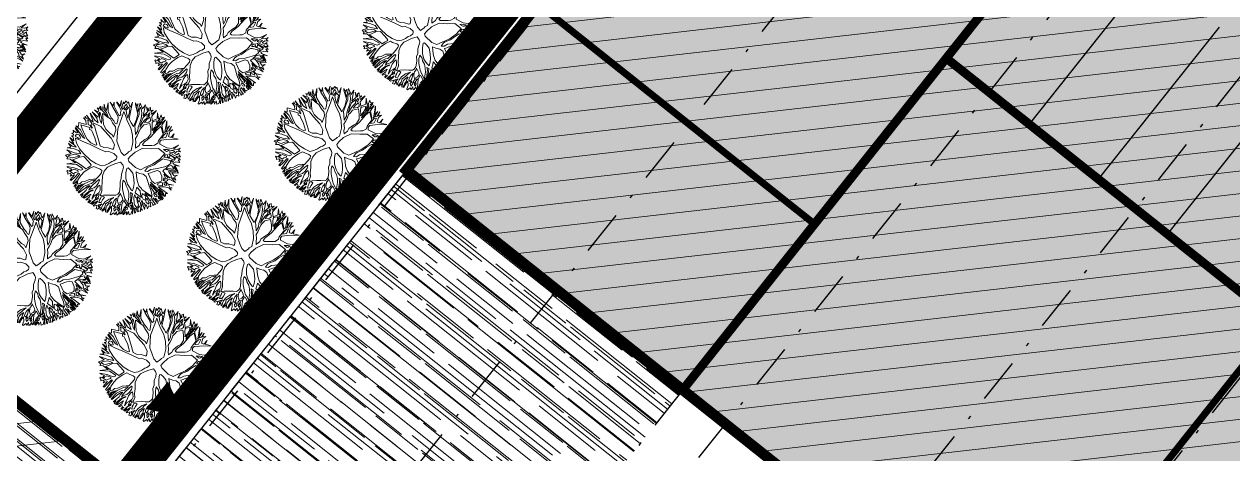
# Model space of a CAD drawing. Header units: metres. Extents: x -664657 to -643449, y -1076720 to -1062383.
# Drawn here: x -660332.62 to -660298.38, y -1066117.52 to -1066105.36 of the extents above; entities that cross this region are included whole.
import ezdxf

# ---------------------------------------------------------------- set-up
doc = ezdxf.new("R2010")
doc.units = ezdxf.units.M
doc.header["$LTSCALE"] = 0.1
doc.linetypes.add('DASHDOT', pattern=[25.4, 12.7, -6.35, 0, -6.35])
doc.linetypes.add('DIVIDE', pattern=[31.75, 12.7, -6.35, 0, -6.35, 0, -6.35])
doc.layers.get('0').update_dxf_attribs({"color": 8, "lineweight": 9})
for name, color, linetype in [('AA_THER_DOPRAVA', 142, 'Continuous'), ('AA_THER_KOMUNIKACE', 201, 'Continuous'), ('AA_THER_osy', 46, 'DASHDOT'), ('AA_THER_slabá', 4, 'Continuous'), ('AA_THER_srafy', 52, 'Continuous'), ('AA_THER_SRAFY KATASTR', 14, 'Continuous'), ('AA_THER_ZNACENI', 7, 'Continuous'), ('AA_THER_čerchovaná', 84, 'DIVIDE')]:
    doc.layers.add(name, color=color, linetype=linetype)
doc.layers.add('AA_THER_pomocná', color=30, linetype='Continuous', plot=False)
doc.layers.add('AA_THER_silná', color=1, linetype='Continuous', lineweight=70)
doc.layers.add('AA_THER_STAFAZ', color=252, linetype='Continuous', lineweight=0)

# ---------------------------------------------------------------- blocks, each defined once
blk = doc.blocks.new('A$C0C461CEA')
for p, q in [((-0.025, 0.681), (-0.029, 0.73)), ((-0.029, 0.73), (-0.001, 0.656)), ((0.063, 0.606), (-0.009, 0.765)), ((-0.009, 0.765), (0.101, 0.706)), ((0.101, 0.706), (0.094, 0.804)), ((0.094, 0.804), (0.195, 0.61)), ((0.214, 0.725), (0.134, 0.788)), ((0.134, 0.788), (0.212, 0.751)), ((0.191, 0.795), (0.205, 0.826)), ((0.231, 0.749), (0.191, 0.795)), ((0.195, 0.61), (0.214, 0.725)), ((0.205, 0.826), (0.247, 0.779)), ((0.212, 0.751), (0.231, 0.749)), ((0.247, 0.779), (0.283, 0.818)), ((0.256, 0.734), (0.28, 0.713)), ((0.257, 0.695), (0.256, 0.734)), ((0.283, 0.818), (0.273, 0.766)), ((0.273, 0.766), (0.303, 0.735)), ((0.303, 0.735), (0.335, 0.855)), ((0.335, 0.855), (0.332, 0.706)), ((0.448, 0.732), (0.381, 0.832)), ((0.381, 0.832), (0.473, 0.745)), ((0.398, 0.641), (0.448, 0.732)), ((0.483, 0.777), (0.463, 0.845)), ((0.463, 0.845), (0.503, 0.812)), ((0.473, 0.745), (0.483, 0.777)), ((0.49, 0.711), (0.491, 0.762)), ((0.491, 0.762), (0.519, 0.739)), ((0.503, 0.812), (0.541, 0.849)), ((0.519, 0.739), (0.518, 0.634)), ((0.541, 0.849), (0.523, 0.775)), ((0.523, 0.775), (0.552, 0.829)), ((0.544, 0.723), (0.568, 0.689)), ((0.547, 0.66), (0.544, 0.723)), ((0.552, 0.829), (0.55, 0.733)), ((0.55, 0.733), (0.572, 0.716)), ((0.572, 0.716), (0.592, 0.82)), ((0.592, 0.82), (0.599, 0.69)), ((0.732, 0.619), (0.623, 0.824)), ((0.623, 0.824), (0.721, 0.691)), ((0.721, 0.691), (0.725, 0.772)), ((0.725, 0.772), (0.739, 0.638)), ((0.773, 0.691), (0.762, 0.79)), ((0.762, 0.79), (0.78, 0.708)), ((0.782, 0.71), (0.826, 0.755)), ((0.826, 0.755), (0.807, 0.687)), ((-0.386, 0.487), (-0.377, 0.497)), ((-0.28, 0.452), (-0.386, 0.487)), ((-0.377, 0.497), (-0.291, 0.473)), ((-0.291, 0.473), (-0.326, 0.577)), ((-0.326, 0.577), (-0.279, 0.488)), ((-0.256, 0.522), (-0.284, 0.582)), ((-0.284, 0.582), (-0.25, 0.553)), ((-0.279, 0.488), (-0.209, 0.448)), ((-0.207, 0.472), (-0.256, 0.522)), ((-0.25, 0.553), (-0.251, 0.627)), ((-0.251, 0.627), (-0.205, 0.61)), ((-0.215, 0.587), (-0.164, 0.562)), ((-0.208, 0.57), (-0.215, 0.587)), ((-0.212, 0.536), (-0.208, 0.57)), ((-0.186, 0.48), (-0.212, 0.536)), ((-0.205, 0.61), (-0.205, 0.641)), ((-0.205, 0.641), (-0.143, 0.596)), ((-0.163, 0.47), (-0.186, 0.48)), ((-0.164, 0.562), (-0.163, 0.47)), ((-0.143, 0.596), (-0.108, 0.579)), ((-0.134, 0.562), (-0.138, 0.487)), ((-0.138, 0.487), (-0.095, 0.443)), ((-0.108, 0.579), (-0.136, 0.688)), ((-0.136, 0.688), (-0.031, 0.479)), ((-0.111, 0.544), (-0.134, 0.562)), ((-0.084, 0.536), (-0.111, 0.544)), ((-0.062, 0.681), (-0.084, 0.71)), ((-0.084, 0.71), (-0.025, 0.681)), ((-0.05, 0.471), (-0.084, 0.536)), ((0.086, 0.573), (-0.062, 0.681)), ((-0.031, 0.479), (0.019, 0.379)), ((-0.001, 0.656), (0.063, 0.606)), ((0.049, 0.709), (0.1, 0.674)), ((0.071, 0.64), (0.049, 0.709)), ((0.115, 0.58), (0.071, 0.64)), ((0.141, 0.467), (0.086, 0.573)), ((0.1, 0.674), (0.148, 0.626)), ((0.154, 0.458), (0.115, 0.58)), ((0.148, 0.626), (0.198, 0.54)), ((0.198, 0.54), (0.234, 0.438)), ((0.212, 0.581), (0.226, 0.644)), ((0.236, 0.499), (0.212, 0.581)), ((0.226, 0.644), (0.236, 0.684)), ((0.236, 0.684), (0.278, 0.625)), ((0.281, 0.388), (0.236, 0.499)), ((0.272, 0.676), (0.257, 0.695)), ((0.278, 0.625), (0.267, 0.543)), ((0.267, 0.543), (0.281, 0.388)), ((0.291, 0.657), (0.272, 0.676)), ((0.28, 0.713), (0.29, 0.678)), ((0.29, 0.678), (0.291, 0.657)), ((0.298, 0.594), (0.316, 0.668)), ((0.299, 0.519), (0.298, 0.594)), ((0.359, 0.578), (0.299, 0.519)), ((0.316, 0.668), (0.354, 0.641)), ((0.392, 0.572), (0.318, 0.477)), ((0.332, 0.706), (0.398, 0.641)), ((0.354, 0.641), (0.373, 0.618)), ((0.373, 0.618), (0.359, 0.578)), ((0.469, 0.501), (0.392, 0.572)), ((0.419, 0.639), (0.417, 0.618)), ((0.417, 0.618), (0.449, 0.568)), ((0.438, 0.663), (0.419, 0.639)), ((0.471, 0.697), (0.438, 0.663)), ((0.449, 0.568), (0.492, 0.518)), ((0.532, 0.422), (0.469, 0.501)), ((0.482, 0.682), (0.471, 0.697)), ((0.492, 0.669), (0.482, 0.682)), ((0.505, 0.682), (0.49, 0.711)), ((0.503, 0.634), (0.492, 0.669)), ((0.492, 0.518), (0.511, 0.491)), ((0.512, 0.575), (0.503, 0.634)), ((0.518, 0.634), (0.505, 0.682)), ((0.511, 0.491), (0.512, 0.575)), ((0.53, 0.531), (0.539, 0.622)), ((0.551, 0.471), (0.53, 0.531)), ((0.539, 0.622), (0.547, 0.66)), ((0.562, 0.609), (0.551, 0.471)), ((0.568, 0.689), (0.562, 0.609)), ((0.581, 0.563), (0.574, 0.456)), ((0.6, 0.66), (0.581, 0.563)), ((0.599, 0.69), (0.656, 0.641)), ((0.629, 0.644), (0.6, 0.66)), ((0.699, 0.587), (0.629, 0.644)), ((0.656, 0.641), (0.716, 0.594)), ((0.735, 0.569), (0.699, 0.587)), ((0.716, 0.594), (0.732, 0.619)), ((0.736, 0.502), (0.735, 0.569)), ((0.738, 0.409), (0.736, 0.502)), ((0.739, 0.638), (0.773, 0.691)), ((0.756, 0.617), (0.75, 0.55)), ((0.75, 0.55), (0.759, 0.494)), ((0.785, 0.647), (0.756, 0.617)), ((0.759, 0.494), (0.811, 0.549)), ((0.847, 0.53), (0.772, 0.454)), ((0.78, 0.708), (0.782, 0.71)), ((0.811, 0.549), (0.785, 0.647)), ((0.807, 0.687), (0.84, 0.599)), ((0.84, 0.599), (0.888, 0.613)), ((1.024, 0.679), (0.847, 0.53)), ((0.888, 0.613), (0.897, 0.711)), ((0.897, 0.711), (0.915, 0.627)), ((0.915, 0.627), (1.024, 0.679)), ((1.039, 0.454), (1.103, 0.589)), ((1.103, 0.589), (1.074, 0.465)), ((1.074, 0.465), (1.137, 0.506)), ((1.137, 0.506), (1.166, 0.562)), ((1.213, 0.508), (1.154, 0.472)), ((1.166, 0.562), (1.164, 0.508)), ((1.164, 0.508), (1.213, 0.508)), ((-0.526, 0.187), (-0.556, 0.247)), ((-0.556, 0.247), (-0.505, 0.187)), ((-0.495, 0.221), (-0.55, 0.309)), ((-0.55, 0.309), (-0.495, 0.256)), ((-0.436, 0.238), (-0.503, 0.376)), ((-0.503, 0.376), (-0.397, 0.235)), ((-0.495, 0.256), (-0.436, 0.238)), ((-0.394, 0.371), (-0.482, 0.412)), ((-0.482, 0.412), (-0.394, 0.388)), ((-0.394, 0.388), (-0.424, 0.459)), ((-0.424, 0.459), (-0.372, 0.399)), ((-0.256, 0.32), (-0.394, 0.371)), ((-0.372, 0.399), (-0.265, 0.347)), ((-0.209, 0.421), (-0.28, 0.452)), ((-0.265, 0.347), (-0.176, 0.312)), ((-0.174, 0.275), (-0.256, 0.32)), ((-0.209, 0.448), (-0.207, 0.472)), ((-0.194, 0.381), (-0.209, 0.421)), ((-0.162, 0.346), (-0.194, 0.381)), ((-0.176, 0.312), (-0.162, 0.346)), ((-0.142, 0.224), (-0.174, 0.275)), ((-0.157, 0.436), (-0.114, 0.321)), ((-0.081, 0.391), (-0.157, 0.436)), ((-0.114, 0.321), (-0.04, 0.095)), ((-0.095, 0.443), (-0.013, 0.385)), ((0.012, 0.333), (-0.081, 0.391)), ((-0.013, 0.385), (-0.05, 0.471)), ((0.154, 0.269), (0.012, 0.333)), ((0.019, 0.379), (0.096, 0.349)), ((0.096, 0.349), (0.175, 0.322)), ((0.175, 0.322), (0.141, 0.467)), ((0.193, 0.345), (0.154, 0.458)), ((0.266, 0.178), (0.154, 0.269)), ((0.24, 0.295), (0.193, 0.345)), ((0.234, 0.438), (0.258, 0.367)), ((0.308, 0.222), (0.24, 0.295)), ((0.258, 0.367), (0.296, 0.309)), ((0.296, 0.309), (0.308, 0.222)), ((0.314, 0.414), (0.309, 0.363)), ((0.309, 0.363), (0.334, 0.286)), ((0.318, 0.477), (0.314, 0.414)), ((0.334, 0.286), (0.348, 0.221)), ((0.485, 0.148), (0.513, 0.258)), ((0.513, 0.258), (0.54, 0.324)), ((0.54, 0.324), (0.532, 0.422)), ((0.551, 0.283), (0.534, 0.218)), ((0.571, 0.374), (0.551, 0.283)), ((0.574, 0.456), (0.571, 0.374)), ((0.619, 0.192), (0.694, 0.255)), ((0.694, 0.255), (0.731, 0.289)), ((0.834, 0.289), (0.726, 0.197)), ((0.731, 0.289), (0.76, 0.363)), ((0.76, 0.363), (0.738, 0.409)), ((0.772, 0.454), (0.768, 0.41)), ((0.768, 0.41), (0.8, 0.37)), ((0.8, 0.37), (0.955, 0.401)), ((0.992, 0.29), (0.834, 0.289)), ((0.943, 0.354), (0.922, 0.336)), ((0.922, 0.336), (0.992, 0.342)), ((0.983, 0.384), (0.943, 0.354)), ((0.955, 0.401), (1.039, 0.454)), ((1.022, 0.404), (0.983, 0.384)), ((0.99, 0.219), (0.992, 0.29)), ((0.992, 0.342), (1.008, 0.359)), ((1.008, 0.359), (1.022, 0.404)), ((1.019, 0.28), (1.014, 0.25)), ((1.014, 0.25), (1.022, 0.223)), ((1.04, 0.305), (1.019, 0.28)), ((1.022, 0.223), (1.057, 0.251)), ((1.065, 0.28), (1.04, 0.305)), ((1.06, 0.421), (1.046, 0.396)), ((1.046, 0.396), (1.046, 0.37)), ((1.046, 0.37), (1.102, 0.394)), ((1.161, 0.247), (1.054, 0.196)), ((1.057, 0.251), (1.11, 0.266)), ((1.085, 0.438), (1.06, 0.421)), ((1.084, 0.364), (1.065, 0.329)), ((1.065, 0.329), (1.216, 0.353)), ((1.11, 0.266), (1.065, 0.28)), ((1.151, 0.377), (1.084, 0.364)), ((1.117, 0.447), (1.085, 0.438)), ((1.115, 0.327), (1.094, 0.318)), ((1.094, 0.318), (1.123, 0.272)), ((1.102, 0.394), (1.117, 0.447)), ((1.157, 0.334), (1.115, 0.327)), ((1.123, 0.272), (1.221, 0.303)), ((1.154, 0.472), (1.142, 0.409)), ((1.142, 0.409), (1.193, 0.416)), ((1.216, 0.393), (1.151, 0.377)), ((1.223, 0.332), (1.157, 0.334)), ((1.207, 0.21), (1.161, 0.247)), ((1.221, 0.277), (1.173, 0.268)), ((1.173, 0.268), (1.209, 0.239)), ((1.193, 0.416), (1.206, 0.47)), ((1.206, 0.47), (1.232, 0.441)), ((1.209, 0.239), (1.221, 0.277)), ((1.216, 0.353), (1.216, 0.393)), ((1.221, 0.303), (1.223, 0.332)), ((1.232, 0.441), (1.276, 0.429)), ((1.265, 0.299), (1.236, 0.242)), ((1.236, 0.242), (1.263, 0.236)), ((1.276, 0.429), (1.239, 0.399)), ((1.239, 0.399), (1.239, 0.378)), ((1.239, 0.378), (1.266, 0.383)), ((1.263, 0.236), (1.379, 0.275)), ((1.336, 0.335), (1.265, 0.299)), ((1.266, 0.383), (1.281, 0.398)), ((1.308, 0.383), (1.275, 0.358)), ((1.275, 0.358), (1.336, 0.335)), ((1.281, 0.398), (1.308, 0.383)), ((1.379, 0.275), (1.301, 0.236)), ((-0.493, -0.002), (-0.644, 0.041)), ((-0.644, 0.041), (-0.485, 0.03)), ((-0.635, 0.101), (-0.551, 0.117)), ((-0.519, 0.086), (-0.635, 0.101)), ((-0.612, 0.165), (-0.577, 0.172)), ((-0.557, 0.142), (-0.612, 0.165)), ((-0.577, 0.172), (-0.583, 0.229)), ((-0.583, 0.229), (-0.536, 0.174)), ((-0.551, 0.117), (-0.557, 0.142)), ((-0.536, 0.174), (-0.526, 0.187)), ((-0.509, 0.126), (-0.526, 0.126)), ((-0.526, 0.126), (-0.492, 0.08)), ((-0.485, 0.03), (-0.519, 0.086)), ((-0.416, 0.057), (-0.509, 0.126)), ((-0.505, 0.187), (-0.335, 0.163)), ((-0.415, 0.205), (-0.495, 0.221)), ((-0.492, 0.08), (-0.453, 0.038)), ((-0.444, 0.15), (-0.46, 0.141)), ((-0.46, 0.141), (-0.318, -0.013)), ((-0.453, 0.038), (-0.411, 0.003)), ((-0.353, 0.149), (-0.444, 0.15)), ((-0.354, -0.026), (-0.416, 0.057)), ((-0.335, 0.163), (-0.415, 0.205)), ((-0.411, 0.003), (-0.354, -0.026)), ((-0.397, 0.235), (-0.263, 0.181)), ((-0.273, 0.155), (-0.353, 0.149)), ((-0.191, 0.121), (-0.273, 0.155)), ((-0.263, 0.181), (-0.194, 0.167)), ((-0.194, 0.167), (-0.145, 0.146)), ((-0.099, 0.096), (-0.191, 0.121)), ((-0.145, 0.146), (-0.114, 0.159)), ((-0.114, 0.159), (-0.142, 0.224)), ((-0.05, 0.048), (-0.099, 0.096)), ((0, -0.086), (-0.05, 0.048)), ((-0.04, 0.095), (0.101, -0.11)), ((0.364, 0.065), (0.266, 0.178)), ((0.348, 0.221), (0.354, 0.16)), ((0.354, 0.16), (0.409, 0.103)), ((0.435, -0.079), (0.364, 0.065)), ((0.409, 0.103), (0.439, 0.053)), ((0.439, 0.053), (0.476, 0.01)), ((0.476, 0.01), (0.498, 0.096)), ((0.498, 0.096), (0.485, 0.148)), ((0.588, 0.099), (0.514, -0.053)), ((0.534, 0.218), (0.533, 0.155)), ((0.533, 0.155), (0.567, 0.153)), ((0.567, 0.153), (0.619, 0.192)), ((0.726, 0.197), (0.588, 0.099)), ((0.934, -0.024), (0.985, 0.138)), ((0.99, 0.078), (0.966, -0.017)), ((0.985, 0.138), (0.99, 0.219)), ((1.029, 0.181), (0.99, 0.078)), ((1.054, 0.196), (1.029, 0.181)), ((1.064, -0.035), (1.15, 0.081)), ((1.15, 0.081), (1.193, 0.151)), ((1.184, 0.044), (1.176, -0.007)), ((1.242, 0.072), (1.184, 0.044)), ((1.201, 0.118), (1.192, 0.06)), ((1.192, 0.06), (1.242, 0.105)), ((1.193, 0.151), (1.207, 0.21)), ((1.249, 0.194), (1.201, 0.132)), ((1.201, 0.132), (1.201, 0.118)), ((1.242, 0.105), (1.277, 0.128)), ((1.297, 0.051), (1.242, 0.072)), ((1.268, 0.179), (1.249, 0.194)), ((1.314, 0.169), (1.268, 0.179)), ((1.294, 0.108), (1.276, 0.086)), ((1.276, 0.086), (1.305, 0.077)), ((1.277, 0.128), (1.319, 0.158)), ((1.411, 0.18), (1.289, 0.213)), ((1.289, 0.213), (1.317, 0.184)), ((1.327, 0.131), (1.294, 0.108)), ((1.347, 0.037), (1.297, 0.051)), ((1.301, 0.236), (1.411, 0.18)), ((1.305, 0.077), (1.384, 0.138)), ((1.319, 0.158), (1.314, 0.169)), ((1.317, 0.184), (1.443, 0.155)), ((1.367, 0.149), (1.327, 0.131)), ((1.443, 0.155), (1.34, 0.081)), ((1.34, 0.081), (1.406, 0.061)), ((1.386, 0.006), (1.347, 0.037)), ((1.384, 0.138), (1.367, 0.149)), ((1.367, -0.026), (1.386, 0.006)), ((1.421, 0.016), (1.398, -0.011)), ((1.406, 0.061), (1.454, 0.109)), ((1.495, 0.013), (1.421, 0.016)), ((1.454, 0.109), (1.431, 0.05)), ((1.431, 0.05), (1.495, 0.013)), ((-0.721, -0.288), (-0.583, -0.227)), ((-0.701, -0.157), (-0.672, -0.144)), ((-0.634, -0.167), (-0.701, -0.157)), ((-0.672, -0.144), (-0.697, -0.115)), ((-0.697, -0.115), (-0.649, -0.134)), ((-0.599, -0.118), (-0.687, -0.081)), ((-0.687, -0.081), (-0.582, -0.108)), ((-0.508, -0.101), (-0.659, -0.004)), ((-0.659, -0.004), (-0.5, -0.057)), ((-0.49, -0.229), (-0.658, -0.302)), ((-0.649, -0.134), (-0.599, -0.118)), ((-0.583, -0.227), (-0.634, -0.167)), ((-0.561, -0.129), (-0.611, -0.142)), ((-0.611, -0.142), (-0.575, -0.175)), ((-0.582, -0.108), (-0.544, -0.105)), ((-0.575, -0.175), (-0.552, -0.204)), ((-0.519, -0.137), (-0.561, -0.129)), ((-0.552, -0.204), (-0.506, -0.197)), ((-0.544, -0.105), (-0.508, -0.101)), ((-0.491, -0.179), (-0.519, -0.137)), ((-0.506, -0.197), (-0.448, -0.22)), ((-0.5, -0.057), (-0.412, -0.054)), ((-0.412, -0.054), (-0.493, -0.002)), ((-0.33, -0.078), (-0.491, -0.12)), ((-0.491, -0.12), (-0.481, -0.145)), ((-0.444, -0.203), (-0.491, -0.179)), ((-0.465, -0.267), (-0.49, -0.229)), ((-0.481, -0.145), (-0.435, -0.149)), ((-0.448, -0.22), (-0.444, -0.203)), ((-0.435, -0.149), (-0.35, -0.207)), ((-0.35, -0.207), (-0.2, -0.314)), ((-0.208, -0.104), (-0.33, -0.078)), ((-0.318, -0.013), (-0.221, -0.06)), ((-0.221, -0.06), (-0.118, -0.072)), ((-0.023, -0.134), (-0.208, -0.104)), ((-0.118, -0.072), (-0.051, -0.067)), ((-0.051, -0.067), (0, -0.086)), ((0.101, -0.19), (-0.023, -0.134)), ((0.101, -0.11), (0.215, -0.18)), ((0.147, -0.271), (0.101, -0.19)), ((0.215, -0.18), (0.302, -0.23)), ((0.302, -0.23), (0.386, -0.241)), ((0.386, -0.241), (0.412, -0.157)), ((0.412, -0.132), (0.435, -0.079)), ((0.412, -0.157), (0.412, -0.132)), ((0.514, -0.053), (0.492, -0.182)), ((0.492, -0.182), (0.493, -0.246)), ((0.814, -0.262), (0.864, -0.159)), ((0.864, -0.159), (0.934, -0.024)), ((0.908, -0.119), (0.897, -0.15)), ((0.897, -0.15), (0.901, -0.228)), ((0.901, -0.228), (0.946, -0.198)), ((0.966, -0.017), (0.908, -0.119)), ((0.946, -0.198), (0.973, -0.127)), ((0.973, -0.127), (1.064, -0.035)), ((1.009, -0.187), (0.98, -0.225)), ((0.98, -0.225), (1.12, -0.297)), ((1.026, -0.151), (1.009, -0.187)), ((1.084, -0.067), (1.026, -0.151)), ((1.138, -0.047), (1.084, -0.067)), ((1.225, -0.095), (1.138, -0.047)), ((1.176, -0.007), (1.277, -0.02)), ((1.208, -0.294), (1.276, -0.187)), ((1.271, -0.153), (1.225, -0.095)), ((1.231, -0.04), (1.321, -0.091)), ((1.289, -0.041), (1.231, -0.04)), ((1.287, -0.212), (1.256, -0.26)), ((1.262, -0.288), (1.356, -0.236)), ((1.276, -0.187), (1.271, -0.153)), ((1.277, -0.02), (1.367, -0.026)), ((1.324, -0.116), (1.277, -0.096)), ((1.277, -0.096), (1.303, -0.157)), ((1.318, -0.192), (1.287, -0.212)), ((1.346, -0.047), (1.289, -0.041)), ((1.394, -0.229), (1.298, -0.308)), ((1.303, -0.157), (1.324, -0.116)), ((1.356, -0.236), (1.318, -0.192)), ((1.321, -0.091), (1.346, -0.047)), ((1.347, -0.14), (1.333, -0.161)), ((1.333, -0.161), (1.36, -0.194)), ((1.374, -0.053), (1.346, -0.093)), ((1.346, -0.093), (1.374, -0.091)), ((1.368, -0.148), (1.347, -0.14)), ((1.374, -0.091), (1.353, -0.129)), ((1.353, -0.129), (1.41, -0.147)), ((1.36, -0.194), (1.389, -0.194)), ((1.4, -0.166), (1.368, -0.148)), ((1.514, -0.029), (1.374, -0.053)), ((1.389, -0.194), (1.421, -0.179)), ((1.476, -0.191), (1.394, -0.229)), ((1.398, -0.011), (1.514, -0.029)), ((1.421, -0.179), (1.4, -0.166)), ((1.41, -0.147), (1.519, -0.094)), ((1.519, -0.094), (1.431, -0.145)), ((1.431, -0.145), (1.486, -0.17)), ((1.541, -0.201), (1.476, -0.191)), ((1.486, -0.17), (1.527, -0.148)), ((1.527, -0.148), (1.511, -0.184)), ((1.511, -0.184), (1.541, -0.201)), ((-0.722, -0.374), (-0.67, -0.354)), ((-0.605, -0.381), (-0.722, -0.374)), ((-0.67, -0.354), (-0.721, -0.288)), ((-0.671, -0.512), (-0.715, -0.477)), ((-0.715, -0.477), (-0.643, -0.483)), ((-0.705, -0.422), (-0.705, -0.403)), ((-0.705, -0.403), (-0.475, -0.468)), ((-0.602, -0.457), (-0.705, -0.422)), ((-0.658, -0.302), (-0.588, -0.343)), ((-0.643, -0.483), (-0.602, -0.457)), ((-0.562, -0.478), (-0.608, -0.497)), ((-0.429, -0.459), (-0.605, -0.381)), ((-0.588, -0.343), (-0.459, -0.411)), ((-0.528, -0.49), (-0.562, -0.478)), ((-0.475, -0.468), (-0.429, -0.459)), ((-0.431, -0.251), (-0.465, -0.267)), ((-0.459, -0.411), (-0.383, -0.446)), ((-0.402, -0.266), (-0.431, -0.251)), ((-0.281, -0.328), (-0.402, -0.266)), ((-0.383, -0.446), (-0.284, -0.456)), ((-0.284, -0.456), (-0.182, -0.436)), ((-0.167, -0.411), (-0.281, -0.328)), ((-0.099, -0.448), (-0.274, -0.489)), ((-0.2, -0.314), (-0.141, -0.358)), ((-0.182, -0.436), (-0.167, -0.411)), ((-0.141, -0.358), (-0.098, -0.387)), ((0.06, -0.41), (-0.099, -0.448)), ((-0.098, -0.387), (-0.025, -0.371)), ((-0.025, -0.371), (0.046, -0.318)), ((0.046, -0.318), (0.128, -0.29)), ((0.101, -0.37), (0.06, -0.41)), ((0.202, -0.337), (0.101, -0.37)), ((0.128, -0.29), (0.147, -0.271)), ((0.284, -0.347), (0.202, -0.337)), ((0.271, -0.484), (0.295, -0.448)), ((0.301, -0.364), (0.284, -0.347)), ((0.295, -0.448), (0.313, -0.389)), ((0.313, -0.389), (0.301, -0.364)), ((0.414, -0.386), (0.348, -0.481)), ((0.482, -0.404), (0.414, -0.386)), ((0.518, -0.429), (0.482, -0.404)), ((0.493, -0.246), (0.533, -0.274)), ((0.544, -0.477), (0.518, -0.429)), ((0.533, -0.274), (0.71, -0.29)), ((0.574, -0.561), (0.544, -0.477)), ((0.601, -0.382), (0.587, -0.408)), ((0.587, -0.408), (0.628, -0.487)), ((0.66, -0.39), (0.601, -0.382)), ((0.74, -0.406), (0.66, -0.39)), ((0.71, -0.29), (0.814, -0.262)), ((0.768, -0.431), (0.74, -0.406)), ((0.831, -0.489), (0.768, -0.431)), ((0.773, -0.347), (0.846, -0.329)), ((0.833, -0.407), (0.773, -0.347)), ((0.896, -0.469), (0.833, -0.407)), ((0.846, -0.329), (0.914, -0.295)), ((0.987, -0.527), (0.896, -0.469)), ((0.914, -0.295), (0.987, -0.292)), ((0.987, -0.292), (1.076, -0.35)), ((1.076, -0.35), (1.146, -0.402)), ((1.12, -0.297), (1.208, -0.294)), ((1.322, -0.346), (1.122, -0.328)), ((1.122, -0.328), (1.314, -0.377)), ((1.146, -0.366), (1.331, -0.398)), ((1.205, -0.406), (1.146, -0.366)), ((1.146, -0.402), (1.247, -0.462)), ((1.293, -0.438), (1.205, -0.406)), ((1.247, -0.462), (1.328, -0.531)), ((1.256, -0.26), (1.262, -0.288)), ((1.35, -0.423), (1.293, -0.438)), ((1.298, -0.308), (1.389, -0.301)), ((1.308, -0.455), (1.382, -0.454)), ((1.323, -0.478), (1.308, -0.455)), ((1.314, -0.377), (1.526, -0.421)), ((1.436, -0.382), (1.322, -0.346)), ((1.331, -0.398), (1.35, -0.423)), ((1.439, -0.334), (1.334, -0.329)), ((1.334, -0.329), (1.521, -0.375)), ((1.403, -0.475), (1.367, -0.498)), ((1.526, -0.421), (1.375, -0.412)), ((1.375, -0.412), (1.53, -0.449)), ((1.382, -0.454), (1.403, -0.475)), ((1.389, -0.301), (1.527, -0.295)), ((1.53, -0.449), (1.415, -0.452)), ((1.415, -0.452), (1.445, -0.477)), ((1.521, -0.375), (1.436, -0.382)), ((1.513, -0.369), (1.439, -0.334)), ((1.445, -0.477), (1.505, -0.474)), ((1.505, -0.474), (1.477, -0.522)), ((1.527, -0.295), (1.496, -0.321)), ((1.496, -0.321), (1.528, -0.358)), ((1.528, -0.358), (1.513, -0.369)), ((-0.697, -0.539), (-0.671, -0.512)), ((-0.651, -0.541), (-0.697, -0.539)), ((-0.537, -0.67), (-0.676, -0.63)), ((-0.676, -0.63), (-0.569, -0.633)), ((-0.67, -0.585), (-0.643, -0.564)), ((-0.628, -0.583), (-0.67, -0.585)), ((-0.643, -0.564), (-0.651, -0.541)), ((-0.639, -0.698), (-0.537, -0.67)), ((-0.507, -0.691), (-0.639, -0.698)), ((-0.569, -0.633), (-0.628, -0.583)), ((-0.608, -0.497), (-0.603, -0.545)), ((-0.603, -0.545), (-0.555, -0.54)), ((-0.569, -0.566), (-0.571, -0.578)), ((-0.571, -0.578), (-0.503, -0.638)), ((-0.439, -0.537), (-0.569, -0.566)), ((-0.555, -0.54), (-0.523, -0.534)), ((-0.532, -0.735), (-0.456, -0.699)), ((-0.5, -0.512), (-0.528, -0.49)), ((-0.523, -0.534), (-0.5, -0.512)), ((-0.456, -0.699), (-0.507, -0.691)), ((-0.503, -0.638), (-0.373, -0.687)), ((-0.274, -0.489), (-0.439, -0.537)), ((-0.373, -0.687), (-0.256, -0.714)), ((-0.256, -0.714), (-0.076, -0.727)), ((-0.076, -0.727), (0.048, -0.713)), ((0.048, -0.713), (0.165, -0.682)), ((0.165, -0.682), (0.215, -0.623)), ((0.215, -0.623), (0.252, -0.551)), ((0.252, -0.551), (0.271, -0.484)), ((0.276, -0.629), (0.273, -0.73)), ((0.309, -0.559), (0.276, -0.629)), ((0.348, -0.481), (0.309, -0.559)), ((0.627, -0.632), (0.574, -0.561)), ((0.648, -0.697), (0.627, -0.632)), ((0.628, -0.487), (0.7, -0.576)), ((0.706, -0.765), (0.648, -0.697)), ((0.68, -0.635), (0.71, -0.698)), ((0.723, -0.641), (0.68, -0.635)), ((0.7, -0.576), (0.793, -0.643)), ((0.71, -0.698), (0.771, -0.775)), ((0.755, -0.654), (0.723, -0.641)), ((0.793, -0.687), (0.755, -0.654)), ((0.793, -0.643), (0.86, -0.669)), ((0.861, -0.713), (0.793, -0.687)), ((0.885, -0.552), (0.831, -0.489)), ((0.86, -0.669), (0.919, -0.683)), ((0.923, -0.765), (0.861, -0.713)), ((0.927, -0.618), (0.885, -0.552)), ((0.919, -0.683), (0.953, -0.683)), ((0.953, -0.683), (0.927, -0.618)), ((0.973, -0.572), (1.072, -0.589)), ((0.997, -0.622), (0.973, -0.572)), ((1.063, -0.541), (0.987, -0.527)), ((1.018, -0.681), (0.997, -0.622)), ((1.087, -0.68), (1.018, -0.681)), ((1.033, -0.716), (1.053, -0.774)), ((1.078, -0.743), (1.033, -0.716)), ((1.084, -0.55), (1.063, -0.541)), ((1.072, -0.589), (1.119, -0.642)), ((1.24, -0.542), (1.084, -0.55)), ((1.171, -0.679), (1.087, -0.68)), ((1.099, -0.713), (1.174, -0.717)), ((1.139, -0.759), (1.099, -0.713)), ((1.119, -0.642), (1.171, -0.679)), ((1.135, -0.61), (1.181, -0.601)), ((1.169, -0.658), (1.135, -0.61)), ((1.218, -0.683), (1.169, -0.658)), ((1.271, -0.556), (1.173, -0.572)), ((1.173, -0.572), (1.345, -0.623)), ((1.181, -0.601), (1.228, -0.603)), ((1.262, -0.674), (1.218, -0.683)), ((1.22, -0.716), (1.225, -0.775)), ((1.246, -0.741), (1.22, -0.716)), ((1.228, -0.603), (1.262, -0.674)), ((1.328, -0.531), (1.24, -0.542)), ((1.339, -0.652), (1.266, -0.621)), ((1.266, -0.621), (1.279, -0.67)), ((1.32, -0.545), (1.271, -0.556)), ((1.279, -0.67), (1.304, -0.696)), ((1.304, -0.696), (1.367, -0.69)), ((1.362, -0.62), (1.32, -0.545)), ((1.367, -0.498), (1.323, -0.478)), ((1.367, -0.69), (1.339, -0.652)), ((1.345, -0.623), (1.362, -0.62)), ((1.492, -0.575), (1.361, -0.539)), ((1.361, -0.539), (1.376, -0.585)), ((1.404, -0.631), (1.364, -0.641)), ((1.364, -0.641), (1.432, -0.706)), ((1.376, -0.585), (1.48, -0.613)), ((1.432, -0.706), (1.386, -0.715)), ((1.386, -0.715), (1.406, -0.775)), ((1.434, -0.521), (1.395, -0.521)), ((1.395, -0.521), (1.492, -0.575)), ((1.457, -0.664), (1.404, -0.631)), ((1.485, -0.543), (1.434, -0.521)), ((1.461, -0.634), (1.444, -0.636)), ((1.444, -0.636), (1.457, -0.664)), ((1.48, -0.613), (1.461, -0.634)), ((1.477, -0.522), (1.485, -0.543)), ((-0.54, -0.767), (-0.622, -0.732)), ((-0.622, -0.732), (-0.532, -0.735)), ((-0.483, -0.76), (-0.59, -0.822)), ((-0.59, -0.822), (-0.54, -0.767)), ((-0.568, -0.862), (-0.416, -0.81)), ((-0.457, -0.859), (-0.568, -0.862)), ((-0.519, -0.958), (-0.457, -0.859)), ((-0.374, -0.724), (-0.483, -0.76)), ((-0.463, -0.909), (-0.469, -0.936)), ((-0.469, -0.936), (-0.415, -0.93)), ((-0.446, -0.892), (-0.463, -0.909)), ((-0.388, -0.824), (-0.446, -0.892)), ((-0.416, -0.81), (-0.302, -0.746)), ((-0.415, -0.93), (-0.381, -0.913)), ((-0.275, -0.955), (-0.402, -0.959)), ((-0.396, -1.075), (-0.275, -0.955)), ((-0.329, -0.8), (-0.388, -0.824)), ((-0.381, -0.913), (-0.335, -0.847)), ((-0.302, -0.746), (-0.374, -0.724)), ((-0.322, -0.887), (-0.355, -0.942)), ((-0.355, -0.942), (-0.206, -0.924)), ((-0.335, -0.847), (-0.287, -0.798)), ((-0.287, -0.798), (-0.329, -0.8)), ((-0.283, -0.813), (-0.322, -0.887)), ((-0.221, -0.753), (-0.283, -0.813)), ((-0.105, -0.95), (-0.237, -0.968)), ((-0.092, -0.771), (-0.221, -0.753)), ((-0.206, -0.924), (-0.095, -0.918)), ((-0.078, -0.962), (-0.105, -0.95)), ((-0.095, -0.918), (-0.04, -0.918)), ((-0.004, -0.791), (-0.092, -0.771)), ((-0.04, -0.918), (-0.024, -0.869)), ((0.014, -0.86), (-0.027, -0.987)), ((-0.024, -0.869), (-0.002, -0.812)), ((-0.002, -0.812), (-0.004, -0.791)), ((0.055, -0.78), (0.014, -0.86)), ((0.103, -0.771), (0.055, -0.78)), ((0.185, -0.745), (0.103, -0.771)), ((0.227, -0.745), (0.185, -0.745)), ((0.206, -0.982), (0.243, -0.953)), ((0.25, -0.786), (0.227, -0.745)), ((0.243, -0.953), (0.249, -0.862)), ((0.249, -0.862), (0.25, -0.786)), ((0.273, -0.73), (0.303, -0.824)), ((0.292, -0.925), (0.277, -0.999)), ((0.309, -0.927), (0.292, -0.925)), ((0.303, -0.824), (0.376, -0.924)), ((0.33, -0.981), (0.309, -0.927)), ((0.376, -0.924), (0.427, -1.003)), ((0.766, -0.864), (0.706, -0.765)), ((0.75, -0.958), (0.766, -0.918)), ((0.766, -0.918), (0.766, -0.864)), ((0.771, -0.775), (0.873, -0.86)), ((0.789, -0.874), (0.884, -0.921)), ((0.804, -0.903), (0.789, -0.874)), ((0.804, -0.956), (0.804, -0.903)), ((0.873, -0.86), (0.932, -0.9)), ((0.884, -0.921), (0.914, -0.946)), ((0.914, -0.946), (0.914, -0.998)), ((0.975, -0.826), (0.923, -0.765)), ((0.932, -0.9), (0.98, -0.916)), ((0.939, -0.942), (0.95, -1.023)), ((0.95, -0.942), (0.939, -0.942)), ((0.943, -0.738), (0.987, -0.729)), ((0.979, -0.769), (0.943, -0.738)), ((1.04, -0.98), (0.95, -0.942)), ((1.031, -0.928), (0.975, -0.826)), ((1.005, -0.804), (0.979, -0.769)), ((0.98, -0.916), (1.029, -0.945)), ((0.987, -0.729), (1.026, -0.796)), ((1.045, -0.869), (1.005, -0.804)), ((1.026, -0.796), (1.051, -0.84)), ((1.029, -0.945), (1.031, -0.928)), ((1.075, -0.925), (1.045, -0.869)), ((1.05, -0.921), (1.086, -0.98)), ((1.051, -0.97), (1.05, -0.921)), ((1.051, -0.84), (1.075, -0.882)), ((1.053, -0.774), (1.127, -0.856)), ((1.075, -0.882), (1.075, -0.925)), ((1.111, -0.744), (1.078, -0.743)), ((1.259, -1.006), (1.085, -0.865)), ((1.085, -0.865), (1.242, -1.046)), ((1.098, -0.94), (1.107, -0.921)), ((1.105, -0.963), (1.098, -0.94)), ((1.107, -0.921), (1.156, -0.965)), ((1.151, -0.786), (1.111, -0.744)), ((1.127, -0.856), (1.163, -0.878)), ((1.193, -0.78), (1.139, -0.759)), ((1.217, -0.83), (1.151, -0.786)), ((1.163, -0.878), (1.239, -0.897)), ((1.174, -0.717), (1.193, -0.78)), ((1.249, -0.922), (1.189, -0.924)), ((1.189, -0.924), (1.265, -0.987)), ((1.239, -0.897), (1.217, -0.83)), ((1.225, -0.775), (1.289, -0.835)), ((1.293, -0.863), (1.24, -0.831)), ((1.24, -0.831), (1.264, -0.903)), ((1.269, -0.792), (1.246, -0.741)), ((1.281, -0.953), (1.249, -0.922)), ((1.264, -0.903), (1.302, -0.93)), ((1.292, -0.73), (1.269, -0.733)), ((1.269, -0.733), (1.293, -0.833)), ((1.289, -0.835), (1.269, -0.792)), ((1.302, -0.93), (1.281, -0.953)), ((1.314, -0.791), (1.292, -0.73)), ((1.293, -0.833), (1.345, -0.856)), ((1.327, -0.913), (1.293, -0.863)), ((1.366, -0.826), (1.314, -0.791)), ((1.345, -0.856), (1.318, -0.856)), ((1.318, -0.856), (1.327, -0.913)), ((1.351, -0.74), (1.321, -0.736)), ((1.321, -0.736), (1.366, -0.826)), ((1.406, -0.775), (1.351, -0.74)), ((-0.458, -0.964), (-0.519, -0.958)), ((-0.456, -0.999), (-0.458, -0.964)), ((-0.402, -0.959), (-0.456, -0.999)), ((-0.237, -0.968), (-0.396, -1.075)), ((-0.36, -1.114), (-0.235, -1.047)), ((-0.351, -1.121), (-0.36, -1.114)), ((-0.255, -1.094), (-0.351, -1.121)), ((-0.305, -1.172), (-0.267, -1.159)), ((-0.305, -1.187), (-0.305, -1.172)), ((-0.273, -1.193), (-0.305, -1.187)), ((-0.254, -1.22), (-0.273, -1.193)), ((-0.267, -1.159), (-0.255, -1.094)), ((-0.227, -1.182), (-0.254, -1.22)), ((-0.242, -1.119), (-0.248, -1.151)), ((-0.248, -1.151), (-0.172, -1.146)), ((-0.222, -1.071), (-0.242, -1.119)), ((-0.235, -1.047), (-0.102, -1.004)), ((-0.189, -1.184), (-0.227, -1.182)), ((-0.142, -1.045), (-0.222, -1.071)), ((-0.141, -1.15), (-0.193, -1.224)), ((-0.193, -1.224), (-0.189, -1.184)), ((-0.172, -1.146), (-0.16, -1.106)), ((-0.16, -1.106), (-0.125, -1.059)), ((-0.146, -1.278), (-0.141, -1.15)), ((-0.125, -1.059), (-0.142, -1.045)), ((-0.109, -1.185), (-0.125, -1.278)), ((-0.098, -1.074), (-0.109, -1.185)), ((-0.102, -1.004), (-0.078, -0.962)), ((-0.075, -1.069), (-0.098, -1.074)), ((-0.066, -1.3), (-0.075, -1.069)), ((-0.027, -0.987), (-0.034, -1.08)), ((-0.034, -1.08), (-0.027, -1.189)), ((-0.027, -1.189), (0.003, -1.241)), ((0.051, -1.215), (0.056, -1.171)), ((0.097, -1.194), (0.053, -1.265)), ((0.056, -1.171), (0.102, -1.129)), ((0.072, -1.268), (0.097, -1.194)), ((0.102, -1.129), (0.142, -1.04)), ((0.122, -1.171), (0.102, -1.252)), ((0.184, -1.043), (0.122, -1.171)), ((0.142, -1.04), (0.206, -0.982)), ((0.143, -1.221), (0.197, -1.113)), ((0.207, -1.153), (0.183, -1.225)), ((0.246, -0.974), (0.184, -1.043)), ((0.197, -1.113), (0.23, -1.077)), ((0.232, -1.127), (0.207, -1.153)), ((0.219, -1.203), (0.227, -1.18)), ((0.227, -1.18), (0.232, -1.127)), ((0.23, -1.077), (0.246, -0.974)), ((0.264, -1.085), (0.258, -1.15)), ((0.258, -1.15), (0.261, -1.188)), ((0.261, -1.188), (0.267, -1.213)), ((0.277, -0.999), (0.264, -1.085)), ((0.267, -1.213), (0.294, -1.15)), ((0.325, -1.162), (0.284, -1.234)), ((0.294, -1.15), (0.321, -1.112)), ((0.297, -1.24), (0.34, -1.156)), ((0.321, -1.112), (0.333, -1.053)), ((0.34, -1.156), (0.325, -1.162)), ((0.333, -1.053), (0.33, -0.981)), ((0.374, -0.999), (0.362, -1.036)), ((0.362, -1.036), (0.365, -1.114)), ((0.365, -1.114), (0.382, -1.166)), ((0.41, -1.033), (0.374, -0.999)), ((0.382, -1.166), (0.395, -1.216)), ((0.444, -1.071), (0.41, -1.033)), ((0.418, -1.245), (0.443, -1.184)), ((0.427, -1.003), (0.48, -1.062)), ((0.443, -1.184), (0.457, -1.127)), ((0.457, -1.127), (0.444, -1.071)), ((0.48, -1.148), (0.458, -1.192)), ((0.458, -1.192), (0.465, -1.255)), ((0.48, -1.062), (0.512, -1.16)), ((0.5, -1.209), (0.48, -1.148)), ((0.512, -1.16), (0.558, -1.109)), ((0.564, -1.133), (0.538, -1.164)), ((0.538, -1.164), (0.551, -1.2)), ((0.558, -1.109), (0.631, -1.046)), ((0.596, -1.13), (0.564, -1.133)), ((0.603, -1.193), (0.596, -1.13)), ((0.61, -1.247), (0.603, -1.193)), ((0.631, -1.046), (0.693, -0.999)), ((0.692, -1.098), (0.664, -1.19)), ((0.664, -1.19), (0.665, -1.262)), ((0.746, -1.013), (0.692, -1.098)), ((0.693, -0.999), (0.75, -0.958)), ((0.695, -1.217), (0.726, -1.131)), ((0.726, -1.085), (0.746, -1.013)), ((0.726, -1.131), (0.726, -1.085)), ((0.745, -1.173), (0.74, -1.228)), ((0.766, -1.11), (0.745, -1.173)), ((0.77, -1.152), (0.766, -1.11)), ((0.794, -1.206), (0.77, -1.152)), ((0.79, -1.059), (0.793, -1.031)), ((0.802, -1.122), (0.79, -1.059)), ((0.793, -1.031), (0.796, -0.994)), ((0.796, -0.994), (0.85, -1.098)), ((0.821, -1.155), (0.802, -1.122)), ((0.813, -0.977), (0.804, -0.956)), ((0.841, -1.024), (0.813, -0.977)), ((0.873, -1.249), (0.817, -1.181)), ((0.817, -1.181), (0.817, -1.235)), ((0.854, -1.157), (0.821, -1.155)), ((0.885, -1.058), (0.841, -1.024)), ((0.85, -1.098), (0.854, -1.157)), ((0.88, -1.134), (0.881, -1.188)), ((0.924, -1.173), (0.88, -1.134)), ((0.881, -1.188), (0.919, -1.222)), ((0.914, -0.998), (0.885, -1.058)), ((0.903, -1.11), (0.906, -1.064)), ((0.924, -1.139), (0.903, -1.11)), ((0.906, -1.064), (0.934, -1.03)), ((0.919, -1.222), (0.924, -1.173)), ((0.939, -1.127), (0.924, -1.139)), ((0.934, -1.03), (0.94, -1.076)), ((0.94, -1.076), (0.939, -1.127)), ((0.949, -1.154), (0.955, -1.101)), ((0.985, -1.168), (0.949, -1.154)), ((0.95, -1.023), (1.001, -1.095)), ((0.955, -1.101), (0.983, -1.126)), ((0.983, -1.126), (0.985, -1.168)), ((1.001, -1.095), (1.036, -1.157)), ((1.044, -1.201), (1.006, -1.17)), ((1.006, -1.17), (1.011, -1.208)), ((1.032, -1.052), (1.04, -0.98)), ((1.059, -1.178), (1.032, -1.052)), ((1.036, -1.157), (1.049, -1.184)), ((1.049, -1.184), (1.044, -1.201)), ((1.086, -0.98), (1.051, -0.97)), ((1.059, -1.012), (1.058, -1.092)), ((1.058, -1.092), (1.075, -1.163)), ((1.08, -1.009), (1.059, -1.012)), ((1.075, -1.163), (1.059, -1.178)), ((1.097, -1.037), (1.08, -1.009)), ((1.085, -1.069), (1.097, -1.037)), ((1.092, -1.167), (1.085, -1.069)), ((1.103, -1.165), (1.092, -1.167)), ((1.115, -1.083), (1.103, -1.165)), ((1.156, -0.996), (1.105, -0.963)), ((1.155, -1.127), (1.115, -1.083)), ((1.192, -1.097), (1.14, -1.053)), ((1.14, -1.053), (1.155, -1.127)), ((1.156, -0.965), (1.156, -0.996)), ((1.242, -1.046), (1.185, -0.992)), ((1.185, -0.992), (1.213, -1.063)), ((1.213, -1.063), (1.192, -1.097)), ((1.265, -0.987), (1.259, -1.006)), ((-0.125, -1.278), (-0.146, -1.278)), ((-0.041, -1.296), (-0.066, -1.3)), ((-0.029, -1.216), (-0.041, -1.296)), ((-0.006, -1.273), (-0.029, -1.216)), ((-0.005, -1.34), (-0.006, -1.273)), ((0.016, -1.281), (-0.005, -1.34)), ((0.003, -1.241), (0.022, -1.26)), ((0.029, -1.341), (0.016, -1.281)), ((0.022, -1.26), (0.051, -1.215)), ((0.052, -1.345), (0.029, -1.341)), ((0.053, -1.265), (0.052, -1.345)), ((0.075, -1.366), (0.072, -1.268)), ((0.094, -1.366), (0.075, -1.366)), ((0.102, -1.252), (0.094, -1.366)), ((0.128, -1.374), (0.143, -1.221)), ((0.149, -1.374), (0.128, -1.374)), ((0.183, -1.225), (0.149, -1.374)), ((0.2, -1.386), (0.217, -1.3)), ((0.206, -1.388), (0.2, -1.386)), ((0.229, -1.342), (0.206, -1.388)), ((0.217, -1.3), (0.228, -1.245)), ((0.228, -1.245), (0.219, -1.203)), ((0.233, -1.402), (0.229, -1.342)), ((0.263, -1.398), (0.233, -1.402)), ((0.264, -1.316), (0.263, -1.398)), ((0.284, -1.234), (0.264, -1.316)), ((0.279, -1.392), (0.297, -1.24)), ((0.294, -1.391), (0.279, -1.392)), ((0.347, -1.25), (0.294, -1.391)), ((0.338, -1.397), (0.36, -1.309)), ((0.355, -1.395), (0.338, -1.397)), ((0.36, -1.309), (0.347, -1.25)), ((0.377, -1.342), (0.355, -1.395)), ((0.403, -1.357), (0.377, -1.342)), ((0.395, -1.216), (0.4, -1.254)), ((0.4, -1.254), (0.409, -1.275)), ((0.406, -1.411), (0.403, -1.357)), ((0.432, -1.344), (0.406, -1.411)), ((0.409, -1.275), (0.423, -1.315)), ((0.423, -1.315), (0.418, -1.245)), ((0.42, -1.407), (0.432, -1.344)), ((0.46, -1.398), (0.42, -1.407)), ((0.486, -1.253), (0.46, -1.398)), ((0.465, -1.255), (0.5, -1.209)), ((0.477, -1.394), (0.493, -1.337)), ((0.494, -1.396), (0.477, -1.394)), ((0.482, -1.299), (0.513, -1.24)), ((0.493, -1.337), (0.482, -1.299)), ((0.513, -1.215), (0.486, -1.253)), ((0.539, -1.269), (0.494, -1.396)), ((0.513, -1.24), (0.513, -1.215)), ((0.527, -1.399), (0.541, -1.319)), ((0.544, -1.397), (0.527, -1.399)), ((0.541, -1.319), (0.539, -1.269)), ((0.583, -1.338), (0.544, -1.397)), ((0.551, -1.2), (0.555, -1.234)), ((0.555, -1.234), (0.577, -1.28)), ((0.577, -1.28), (0.61, -1.247)), ((0.607, -1.407), (0.583, -1.338)), ((0.598, -1.319), (0.639, -1.264)), ((0.628, -1.352), (0.598, -1.319)), ((0.637, -1.397), (0.607, -1.407)), ((0.639, -1.264), (0.628, -1.352)), ((0.65, -1.333), (0.637, -1.397)), ((0.687, -1.373), (0.65, -1.333)), ((0.665, -1.262), (0.678, -1.314)), ((0.678, -1.314), (0.695, -1.358)), ((0.695, -1.358), (0.687, -1.373)), ((0.724, -1.278), (0.695, -1.217)), ((0.72, -1.371), (0.724, -1.278)), ((0.737, -1.372), (0.72, -1.371)), ((0.751, -1.301), (0.737, -1.372)), ((0.74, -1.228), (0.746, -1.259)), ((0.746, -1.259), (0.797, -1.349)), ((0.797, -1.349), (0.751, -1.301)), ((0.797, -1.267), (0.794, -1.206)), ((0.81, -1.334), (0.797, -1.267)), ((0.825, -1.323), (0.81, -1.334)), ((0.817, -1.235), (0.825, -1.323)), ((0.894, -1.316), (0.873, -1.249)), ((0.913, -1.32), (0.894, -1.316)), ((0.929, -1.257), (0.913, -1.32)), ((0.967, -1.269), (0.929, -1.257)), ((1.007, -1.252), (0.962, -1.21)), ((0.962, -1.21), (0.967, -1.269)), ((1.015, -1.233), (1.007, -1.252)), ((1.011, -1.208), (1.015, -1.233))]:
    blk.add_line(p, q)

msp = doc.modelspace()

# ---------------------------------------------------------------- hatches: boundary and pattern name
at = {"layer": 'AA_THER_srafy'}
h = msp.add_hatch(color=151, dxfattribs=at)
h.dxf.hatch_style = 1
h.paths.add_polyline_path([(-660312.934, -1066098.836), (-660310.538, -1066095.822), (-660310.207, -1066096.086), (-660310.586, -1066095.401), (-660318.055, -1066104.794), (-660310.227, -1066111.017), (-660305.342, -1066104.873)])
h.paths.add_polyline_path([(-660297.158, -1066094.58), (-660291.557, -1066087.535), (-660299.384, -1066081.311), (-660304.985, -1066088.356)])
h.paths.add_polyline_path([(-660297.158, -1066094.58), (-660304.985, -1066088.356), (-660310.586, -1066095.401), (-660302.759, -1066101.624)])
h.paths.add_polyline_path([(-660285.333, -1066079.707), (-660293.161, -1066073.484), (-660299.384, -1066081.311), (-660291.557, -1066087.535)])
h = msp.add_hatch(color=254, dxfattribs=at)
h.dxf.hatch_style = 1
h.paths.add_polyline_path([(-660289.411, -1066112.876), (-660304.036, -1066131.27), (-660286.386, -1066145.304), (-660278.917, -1066135.911), (-660273.829, -1066139.956), (-660266.672, -1066130.955), (-660263.933, -1066133.133), (-660260.199, -1066128.436), (-660262.938, -1066126.258), (-660256.093, -1066117.648), (-660253.353, -1066119.826), (-660246.196, -1066110.824), (-660277.897, -1066085.62), (-660281.32, -1066089.925), (-660288.756, -1066084.013), (-660306.493, -1066106.321), (-660296.983, -1066113.882), (-660293.56, -1066109.577)])
h = msp.add_hatch(color=151, dxfattribs=at)
h.dxf.hatch_style = 1
h.paths.add_polyline_path([(-660321.789, -1066109.49), (-660302.971, -1066124.451), (-660299.237, -1066119.755), (-660318.055, -1066104.794)])
h = msp.add_hatch(color=151, dxfattribs=at)
h.dxf.hatch_style = 1
h.paths.add_polyline_path([(-660305.28, -1066107.285), (-660306.493, -1066106.321), (-660310.227, -1066111.017), (-660309.014, -1066111.982)])
h.paths.add_polyline_path([(-660301.131, -1066110.584), (-660305.28, -1066107.285), (-660309.014, -1066111.982), (-660304.865, -1066115.28)])
h.paths.add_polyline_path([(-660297.1, -1066113.789), (-660301.131, -1066110.584), (-660304.865, -1066115.28), (-660300.834, -1066118.485)])
h.paths.add_polyline_path([(-660296.983, -1066113.882), (-660297.1, -1066113.789), (-660300.834, -1066118.485), (-660300.717, -1066118.579)])
h.paths.add_polyline_path([(-660295.503, -1066115.058), (-660296.983, -1066113.882), (-660300.717, -1066118.579), (-660299.237, -1066119.755)])
at = {"layer": 'AA_THER_srafy', "lineweight": 9}
h = msp.add_hatch(dxfattribs=at)
h.set_pattern_fill('AR-RROOF', color=253, scale=0.02, style=0)
h.set_pattern_definition([(321.512676, (-656033.99403, -1069503.2769), (1.190946247, -0.297893937), [7.62, -1.016, 2.54, -0.508]), (321.512676, (-656033.3071, -1069503.49855), (0.0228439, 0.845003885), [1.524, -0.16764, 3.048, -0.381]), (321.512676, (-656033.5265, -1069503.09698), (2.279521616, -1.377561865), [4.064, -0.7112, 2.032, -0.508])])
h.paths.add_polyline_path([(-660321.429, -1066125.107), (-660313.961, -1066115.714), (-660321.789, -1066109.49), (-660329.257, -1066118.883), (-660320.216, -1066126.071)])
h = msp.add_hatch(dxfattribs=at)
h.set_pattern_fill('AR-RROOF', color=253, scale=0.02, style=0)
h.set_pattern_definition([(321.512676, (-656030.26, -1069498.5804), (1.190946247, -0.297893937), [7.62, -1.016, 2.54, -0.508]), (321.512676, (-656029.57305, -1069498.8021), (0.0228439, 0.845003885), [1.524, -0.16764, 3.048, -0.381]), (321.512676, (-656029.79244, -1069498.4005), (2.279521616, -1.377561865), [4.064, -0.7112, 2.032, -0.508])])
h.paths.add_polyline_path([(-660329.257, -1066118.883), (-660335.519, -1066113.905), (-660342.987, -1066123.297), (-660336.725, -1066128.276)])
h.paths.add_polyline_path([(-660339.897, -1066123.247), (-660337.382, -1066125.246), (-660335.01, -1066122.263), (-660337.525, -1066120.263)], flags=24)
at = {"layer": 'AA_THER_SRAFY KATASTR', "lineweight": 5}
h = msp.add_hatch(dxfattribs=at)
h.set_pattern_fill('ANSI31', color=1, scale=0.2, style=0)
h.set_pattern_definition([(6.512676, (-656030.26, -1069498.5804), (-0.07202362, 0.63090221), [])])
h.paths.add_polyline_path([(-660268.113, -1066093.399), (-660254.024, -1066104.601), (-660252.779, -1066103.036), (-660243.386, -1066110.504), (-660299.499, -1066181.08), (-660310.394, -1066175.5), (-660307.855, -1066172.307), (-660314.513, -1066168.897), (-660330.25, -1066160.838), (-660332.789, -1066164.031), (-660363.051, -1066148.533), (-660355.434, -1066138.952), (-660348.171, -1066142.672), (-660336.725, -1066128.276), (-660342.987, -1066123.297), (-660335.519, -1066113.905), (-660310.439, -1066133.844), (-660302.971, -1066124.451), (-660321.789, -1066109.49), (-660318.055, -1066104.794), (-660324.317, -1066099.815), (-660316.848, -1066090.422), (-660310.586, -1066095.401), (-660299.384, -1066081.311), (-660305.646, -1066076.333), (-660298.178, -1066066.94), (-660266.868, -1066091.833)])

# ---------------------------------------------------------------- linework, layer by layer
at = {"layer": 'AA_THER_DOPRAVA', "color": 23, "const_width": 1}
for points in [[(-660402.746, -1066196.765), (-660305.026, -1066073.858), (-660306.276, -1066044.086)], [(-660245.504, -1066091.375), (-660282.958, -1066080.183), (-660293.025, -1066072.178), (-660359.962, -1066156.368)]]:
    msp.add_lwpolyline(points, dxfattribs=at)
at = {"layer": 'AA_THER_KOMUNIKACE'}
msp.add_line((-660364.867, -1066147.603), (-660306.877, -1066074.667), dxfattribs=at)
at = {"layer": 'AA_THER_osy', "linetype": 'DASHDOT'}
for p, q in [((-660358.573, -1066155.997), (-660287.844, -1066067.037)), ((-660354.425, -1066159.295), (-660283.695, -1066070.336)), ((-660349.65, -1066163.092), (-660278.92, -1066074.132)), ((-660344.838, -1066165.556), (-660274.772, -1066077.43)), ((-660340.026, -1066168.02), (-660270.623, -1066080.729))]:
    msp.add_line(p, q, dxfattribs=at)
at = {"layer": 'AA_THER_pomocná'}
msp.add_lwpolyline([(-660288.756, -1066084.013), (-660281.32, -1066089.925), (-660277.897, -1066085.62), (-660246.196, -1066110.824), (-660253.353, -1066119.826), (-660256.093, -1066117.648), (-660262.938, -1066126.258), (-660260.199, -1066128.436), (-660271.09, -1066142.134), (-660278.917, -1066135.911), (-660286.386, -1066145.304), (-660304.036, -1066131.27), (-660289.411, -1066112.876), (-660293.56, -1066109.577), (-660296.983, -1066113.882), (-660306.493, -1066106.321)], close=True, dxfattribs=at)
at = {"layer": 'AA_THER_silná', "const_width": 0.25}
for points in [[(-660321.789, -1066109.49), (-660293.161, -1066073.484), (-660246.196, -1066110.824), (-660271.09, -1066142.134), (-660290.658, -1066126.576)], [(-660313.961, -1066115.714), (-660285.333, -1066079.707)], [(-660296.983, -1066113.882), (-660306.493, -1066106.321)], [(-660321.789, -1066109.49), (-660302.971, -1066124.451)]]:
    msp.add_lwpolyline(points, dxfattribs=at)
at = {"layer": 'AA_THER_slabá'}
for p, q in [((-660310.227, -1066111.017), (-660285.333, -1066079.707)), ((-660300.722, -1066103.883), (-660304.145, -1066108.188)), ((-660298.765, -1066105.439), (-660302.188, -1066109.744)), ((-660296.808, -1066106.994), (-660300.231, -1066111.299))]:
    msp.add_line(p, q, dxfattribs=at)
at = {"layer": 'AA_THER_SRAFY KATASTR'}
msp.add_lwpolyline([(-660353.249, -1066149.059), (-660298.776, -1066176.956), (-660246.196, -1066110.824), (-660293.161, -1066073.484)], close=True, dxfattribs=at)
at = {"layer": 'AA_THER_SRAFY KATASTR', "const_width": 0.3}
msp.add_lwpolyline([(-660355.434, -1066138.952), (-660348.171, -1066142.672), (-660336.725, -1066128.276), (-660342.987, -1066123.297), (-660335.519, -1066113.905), (-660310.439, -1066133.844), (-660302.971, -1066124.451), (-660321.789, -1066109.49), (-660318.055, -1066104.794), (-660324.317, -1066099.815), (-660316.848, -1066090.422), (-660310.586, -1066095.401), (-660299.384, -1066081.311)], dxfattribs=at)
at = {"layer": 'AA_THER_ZNACENI', "color": 171}
msp.add_lwpolyline([(-660328.076, -1066116.487, 0, 1, 0), (-660328.859, -1066115.864, 0, 0, 0)], format="xyseb", dxfattribs=at)
at = {"layer": 'AA_THER_čerchovaná'}
for p, q in [((-660321.789, -1066109.49), (-660329.257, -1066118.883)), ((-660313.961, -1066115.714), (-660321.429, -1066125.107))]:
    msp.add_line(p, q, dxfattribs=at)
at = {"layer": 'AA_THER_čerchovaná', "const_width": 0.2}
for points in [[(-660324.317, -1066099.815), (-660310.227, -1066111.017), (-660302.759, -1066101.624), (-660316.848, -1066090.422)], [(-660293.366, -1066109.092), (-660300.834, -1066118.485), (-660289.876, -1066127.198), (-660282.408, -1066117.805)]]:
    msp.add_lwpolyline(points, close=True, dxfattribs=at)
msp.add_lwpolyline([(-660335.519, -1066113.905), (-660301.078, -1066141.288), (-660308.546, -1066150.68), (-660342.987, -1066123.297), (-660335.519, -1066113.905)], dxfattribs=at)

# ---------------------------------------------------------------- block references
at = {"layer": 'AA_THER_STAFAZ', "linetype": 'Continuous', "xscale": 1.433600000013009, "yscale": 1.433600000005216, "zscale": 1.4336, "rotation": 321.5126760914765}
for p in [(-660334.325, -1066105.026), (-660321.608, -1066104.917), (-660327.518, -1066105.328), (-660324.098, -1066108.048), (-660330.007, -1066108.459), (-660326.587, -1066111.179), (-660332.496, -1066111.59), (-660329.076, -1066114.31)]:
    msp.add_blockref('A$C0C461CEA', p, dxfattribs=at)

doc.saveas('drawing.dxf')
